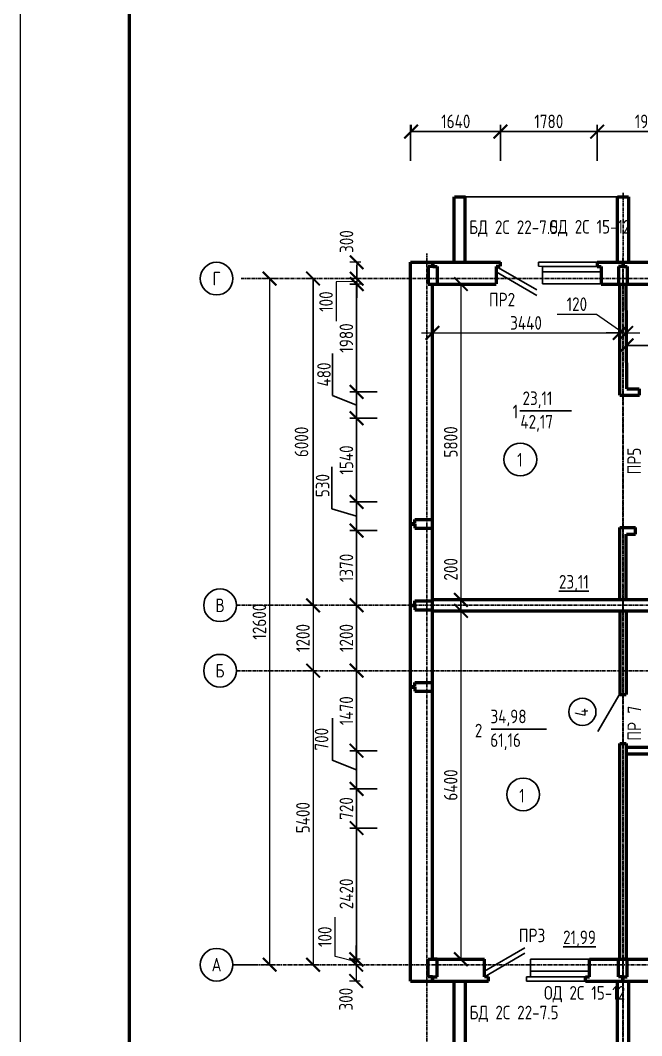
# Model space of a CAD drawing. Header units: millimetres. Extents: x 83035 to 329678, y -103769 to 22061.
# Drawn here: x 161957 to 173369, y -25046 to -6397 of the extents above; entities that cross this region are included whole.
import ezdxf

# ---------------------------------------------------------------- set-up
doc = ezdxf.new("R2010")
doc.units = ezdxf.units.MM
doc.header["$LTSCALE"] = 10
doc.linetypes.add('CENTER', pattern=[50.8, 31.75, -6.35, 6.35, -6.35])
for name, color, linetype, lineweight in [('Осевой', 4, 'CENTER', 30), ('Основной', 5, 'Continuous', 60), ('Размерный', 3, 'Continuous', 30), ('Разрез', 5, 'Continuous', 40), ('Разрезка', 17, 'Continuous', 60), ('Символьный', 3, 'Continuous', 30), ('Текст', 244, 'Continuous', 30)]:
    doc.layers.add(name, color=color, linetype=linetype, lineweight=lineweight)
doc.styles.add('1.10', font='', dxfattribs={"height": 25})
doc.styles.add('2.5', font='', dxfattribs={"height": 250})
doc.styles.get('1.10').set_extended_font_data('GOST type A')
doc.styles.get('2.5').set_extended_font_data('GOST type A')
doc.dimstyles.new('Размеры', dxfattribs={"dimtxt": 250, "dimasz": 250, "dimexe": 125, "dimexo": 62.5, "dimgap": 62.5, "dimtad": 1, "dimtxsty": '2.5', "dimblk": 'ARCHTICK', "dimcen": 250, "dimadec": 0, "dimazin": 0, "dimtfac": 1, "dimtmove": 1, "dimatfit": 3, "dimfxl": 1.25, "dimarcsym": 0})
doc.dimstyles.new('Размеры мелк за штрих', dxfattribs={"dimtxt": 250, "dimasz": 250, "dimexe": 0, "dimexo": 0, "dimgap": 60, "dimtad": 1, "dimtxsty": '2.5', "dimblk": 'ARCHTICK', "dimcen": 250, "dimdle": 200, "dimadec": 0, "dimazin": 0, "dimtfac": 1, "dimtmove": 0, "dimatfit": 3, "dimfxl": 1.25, "dimarcsym": 0})

# ---------------------------------------------------------------- blocks, each defined once
blk = doc.blocks.new('_ArchTick')
at = {"color": 0, "linetype": 'ByBlock', "const_width": 0.15}
blk.add_lwpolyline([(-0.5, -0.5), (0.5, 0.5)], dxfattribs=at)
blk = doc.blocks.new('*D574')
at = {"layer": 'Размерный', "color": 0, "linetype": 'ByBlock', "lineweight": -2, "ltscale": 500}
for p, q in [((168133, -17142), (168008, -17142)), ((168133, -17142), (168133, -18342)), ((168133, -18342), (168008, -18342))]:
    blk.add_line(p, q, dxfattribs=at)
at = {"layer": 'Размерный', "color": 0, "lineweight": -2, "ltscale": 500, "xscale": 250, "yscale": 250, "zscale": 250}
for p, rotation in [((168133, -17142), 90), ((168133, -18342), 270)]:
    blk.add_blockref('_ArchTick', p, dxfattribs=dict(at, rotation=rotation))
at = {"layer": 'Размерный', "color": 0, "ltscale": 500, "insert": (167945, -17742), "char_height": 250, "attachment_point": 5, "rotation": 90, "style": '2.5'}
blk.add_mtext('1200', dxfattribs=at)
blk = doc.blocks.new('*D590')
at = {"layer": 'Размерный', "color": 0, "linetype": 'ByBlock', "lineweight": -2, "ltscale": 500}
for p, q in [((168133, -18342), (168008, -18342)), ((168133, -18342), (168133, -19812)), ((168133, -19812), (168008, -19812))]:
    blk.add_line(p, q, dxfattribs=at)
at = {"layer": 'Размерный', "color": 0, "lineweight": -2, "ltscale": 500, "xscale": 250, "yscale": 250, "zscale": 250}
for p, rotation in [((168133, -18342), 90), ((168133, -19812), 270)]:
    blk.add_blockref('_ArchTick', p, dxfattribs=dict(at, rotation=rotation))
at = {"layer": 'Размерный', "color": 0, "ltscale": 500, "insert": (167945, -19077), "char_height": 250, "attachment_point": 5, "rotation": 90, "style": '2.5'}
blk.add_mtext('1470', dxfattribs=at)
blk = doc.blocks.new('*D591')
at = {"layer": 'Размерный', "color": 0, "lineweight": -2}
for p, q in [((169325, -12140), (173165, -12140)), ((169525, -12305), (169525, -12140))]:
    blk.add_line(p, q, dxfattribs=at)
at = {"layer": 'Размерный', "color": 0, "lineweight": -2, "xscale": 250, "yscale": 250, "zscale": 250, "rotation": 180}
blk.add_blockref('_ArchTick', (169525, -12140), dxfattribs=at)
at = {"layer": 'Размерный', "color": 0, "lineweight": -2, "xscale": 250, "yscale": 250, "zscale": 250}
blk.add_blockref('_ArchTick', (172965, -12140), dxfattribs=at)
at = {"layer": 'Размерный', "color": 0, "insert": (171245, -11955), "char_height": 250, "attachment_point": 5, "style": '2.5'}
blk.add_mtext('3440', dxfattribs=at)
blk = doc.blocks.new('*D580')
at = {"layer": 'Размерный', "color": 0, "lineweight": -2}
for p, q in [((172539, -11798), (171819, -11798)), ((173025, -12140), (172539, -11798)), ((172965, -12077), (172965, -12015)), ((173085, -12077), (173085, -12015)), ((172965, -12140), (172715, -12140)), ((172965, -12140), (173085, -12140)), ((172965, -12140), (173085, -12140)), ((173085, -12140), (173335, -12140))]:
    blk.add_line(p, q, dxfattribs=at)
at = {"layer": 'Размерный', "color": 0, "lineweight": -2, "xscale": 250, "yscale": 250, "zscale": 250}
blk.add_blockref('_ArchTick', (172965, -12140), dxfattribs=at)
at = {"layer": 'Размерный', "color": 0, "lineweight": -2, "xscale": 250, "yscale": 250, "zscale": 250, "rotation": 180}
blk.add_blockref('_ArchTick', (173085, -12140), dxfattribs=at)
at = {"layer": 'Размерный', "color": 0, "insert": (172179, -11611), "char_height": 250, "attachment_point": 5, "style": '2.5'}
blk.add_mtext('120', dxfattribs=at)
blk = doc.blocks.new('*D593')
at = {"layer": 'Размерный', "color": 0, "linetype": 'ByBlock', "lineweight": -2}
for p, q in [((168211, -10842), (168011, -10842)), ((168136, -10842), (168136, -11142)), ((168211, -11142), (168011, -11142))]:
    blk.add_line(p, q, dxfattribs=at)
at = {"layer": 'Размерный', "color": 0, "lineweight": -2, "xscale": 250, "yscale": 250, "zscale": 250}
for p, rotation in [((168136, -10842), 90), ((168136, -11142), 270)]:
    blk.add_blockref('_ArchTick', p, dxfattribs=dict(at, rotation=rotation))
at = {"layer": 'Размерный', "color": 0, "insert": (167948, -10461), "char_height": 250, "attachment_point": 5, "rotation": 90, "style": '2.5'}
blk.add_mtext('300', dxfattribs=at)
blk = doc.blocks.new('*D582')
at = {"layer": 'Размерный', "color": 0, "linetype": 'ByBlock', "lineweight": -2}
for p, q in [((168136, -11142), (168136, -10892)), ((168211, -11142), (168011, -11142)), ((168136, -11142), (168136, -11242)), ((168136, -11142), (168136, -11242)), ((168136, -11192), (167760, -11203)), ((167760, -11203), (167760, -11924)), ((168211, -11242), (168011, -11242)), ((168136, -11242), (168136, -11492))]:
    blk.add_line(p, q, dxfattribs=at)
at = {"layer": 'Размерный', "color": 0, "lineweight": -2, "xscale": 250, "yscale": 250, "zscale": 250}
for p, rotation in [((168136, -11142), 270), ((168136, -11242), 90)]:
    blk.add_blockref('_ArchTick', p, dxfattribs=dict(at, rotation=rotation))
at = {"layer": 'Размерный', "color": 0, "insert": (167572, -11564), "char_height": 250, "attachment_point": 5, "rotation": 90, "style": '2.5'}
blk.add_mtext('100', dxfattribs=at)
blk = doc.blocks.new('*D596')
at = {"layer": 'Размерный', "color": 0, "linetype": 'ByBlock', "lineweight": -2}
for p, q in [((168200, -23742), (168000, -23742)), ((168125, -23742), (168125, -24042)), ((168200, -24042), (168000, -24042))]:
    blk.add_line(p, q, dxfattribs=at)
at = {"layer": 'Размерный', "color": 0, "lineweight": -2, "xscale": 250, "yscale": 250, "zscale": 250}
for p, rotation in [((168125, -23742), 90), ((168125, -24042), 270)]:
    blk.add_blockref('_ArchTick', p, dxfattribs=dict(at, rotation=rotation))
at = {"layer": 'Размерный', "color": 0, "insert": (167937, -24375), "char_height": 250, "attachment_point": 5, "rotation": 90, "style": '2.5'}
blk.add_mtext('300', dxfattribs=at)
blk = doc.blocks.new('*D597')
at = {"layer": 'Размерный', "color": 0, "linetype": 'ByBlock', "lineweight": -2}
for p, q in [((167738, -23589), (167738, -22869)), ((168125, -23642), (168125, -23392)), ((168125, -23692), (167738, -23589)), ((168200, -23642), (168000, -23642)), ((168125, -23742), (168125, -23642)), ((168125, -23742), (168125, -23642)), ((168200, -23742), (168000, -23742)), ((168125, -23742), (168125, -23992))]:
    blk.add_line(p, q, dxfattribs=at)
at = {"layer": 'Размерный', "color": 0, "lineweight": -2, "xscale": 250, "yscale": 250, "zscale": 250}
for p, rotation in [((168125, -23642), 270), ((168125, -23742), 90)]:
    blk.add_blockref('_ArchTick', p, dxfattribs=dict(at, rotation=rotation))
at = {"layer": 'Размерный', "color": 0, "insert": (167550, -23229), "char_height": 250, "attachment_point": 5, "rotation": 90, "style": '2.5'}
blk.add_mtext('100', dxfattribs=at)
blk = doc.blocks.new('*D583')
at = {"layer": 'Размерный', "color": 0, "linetype": 'ByBlock', "lineweight": -2, "ltscale": 500}
for p, q in [((170050, -11242), (169925, -11242)), ((170050, -11242), (170050, -17042)), ((170050, -17042), (169925, -17042))]:
    blk.add_line(p, q, dxfattribs=at)
at = {"layer": 'Размерный', "color": 0, "lineweight": -2, "ltscale": 500, "xscale": 250, "yscale": 250, "zscale": 250}
for p, rotation in [((170050, -11242), 90), ((170050, -17042), 270)]:
    blk.add_blockref('_ArchTick', p, dxfattribs=dict(at, rotation=rotation))
at = {"layer": 'Размерный', "color": 0, "ltscale": 500, "insert": (169862, -14142), "char_height": 250, "attachment_point": 5, "rotation": 90, "style": '2.5'}
blk.add_mtext('5800', dxfattribs=at)
blk = doc.blocks.new('*D588')
at = {"layer": 'Размерный', "color": 0, "linetype": 'ByBlock', "lineweight": -2, "ltscale": 500}
for p, q in [((170125, -17042), (169925, -17042)), ((170050, -17042), (170050, -17242)), ((170050, -17242), (169925, -17242))]:
    blk.add_line(p, q, dxfattribs=at)
at = {"layer": 'Размерный', "color": 0, "lineweight": -2, "ltscale": 500, "xscale": 250, "yscale": 250, "zscale": 250}
for p, rotation in [((170050, -17042), 90), ((170050, -17242), 270)]:
    blk.add_blockref('_ArchTick', p, dxfattribs=dict(at, rotation=rotation))
at = {"layer": 'Размерный', "color": 0, "ltscale": 500, "insert": (169862, -16481), "char_height": 250, "attachment_point": 5, "rotation": 90, "style": '2.5'}
blk.add_mtext('200', dxfattribs=at)
blk = doc.blocks.new('*D589')
at = {"layer": 'Размерный', "color": 0, "linetype": 'ByBlock', "lineweight": -2, "ltscale": 500}
for p, q in [((170125, -17242), (169925, -17242)), ((170050, -17242), (170050, -23642)), ((170050, -23642), (169925, -23642))]:
    blk.add_line(p, q, dxfattribs=at)
at = {"layer": 'Размерный', "color": 0, "lineweight": -2, "ltscale": 500, "xscale": 250, "yscale": 250, "zscale": 250}
for p, rotation in [((170050, -17242), 90), ((170050, -23642), 270)]:
    blk.add_blockref('_ArchTick', p, dxfattribs=dict(at, rotation=rotation))
at = {"layer": 'Размерный', "color": 0, "ltscale": 500, "insert": (169862, -20442), "char_height": 250, "attachment_point": 5, "rotation": 90, "style": '2.5'}
blk.add_mtext('6400', dxfattribs=at)
blk = doc.blocks.new('33')
at = {"layer": 'Основной', "color": 0, "lineweight": 30}
for p, q in [((-193214, -13935), (-192134, -13935)), ((-193989, -14015), (-193244, -14445)), ((-193989, -14115), (-193244, -14545)), ((-193139, -14015), (-192059, -14015)), ((-193139, -14115), (-192059, -14115)), ((-193139, -14335), (-192059, -14335))]:
    blk.add_line(p, q, dxfattribs=at)
at = {"layer": 'Разрезка', "color": 0}
for p, q in [((-193914, -13935), (-193914, -14010)), ((-192134, -13935), (-192134, -14010)), ((-193989, -14015), (-193989, -14335)), ((-192059, -14015), (-192059, -14335))]:
    blk.add_line(p, q, dxfattribs=at)
at = {"layer": 'Разрезка', "color": 0, "lineweight": 30}
for p, q in [((-193214, -13935), (-193214, -14010)), ((-193214, -14010), (-193139, -14015)), ((-193139, -14015), (-193139, -14335))]:
    blk.add_line(p, q, dxfattribs=at)
blk = doc.blocks.new('55')
at = {"layer": 'Текст', "color": 0, "style": '2.5'}
for s, p in [('ПР', (-180064, -17142)), ('7', (-179564, -17142))]:
    blk.add_text(s, height=250, dxfattribs=at).set_placement(p)
blk = doc.blocks.new('*D659')
at = {"layer": 'Размерный', "color": 0, "linetype": 'ByBlock', "lineweight": -2}
for p, q in [((166611, -11142), (166411, -11142)), ((166536, -11142), (166536, -23742)), ((166611, -23742), (166411, -23742))]:
    blk.add_line(p, q, dxfattribs=at)
at = {"layer": 'Размерный', "color": 0, "lineweight": -2, "xscale": 250, "yscale": 250, "zscale": 250}
for p, rotation in [((166536, -11142), 90), ((166536, -23742), 270)]:
    blk.add_blockref('_ArchTick', p, dxfattribs=dict(at, rotation=rotation))
at = {"layer": 'Размерный', "color": 0, "insert": (166348, -17442), "char_height": 250, "attachment_point": 5, "rotation": 90, "style": '2.5'}
blk.add_mtext('12600', dxfattribs=at)
blk = doc.blocks.new('*D660')
at = {"layer": 'Размерный', "color": 0, "linetype": 'ByBlock', "lineweight": -2}
for p, q in [((167410, -17142), (167210, -17142)), ((167335, -17142), (167335, -18342)), ((167410, -18342), (167210, -18342))]:
    blk.add_line(p, q, dxfattribs=at)
at = {"layer": 'Размерный', "color": 0, "lineweight": -2, "xscale": 250, "yscale": 250, "zscale": 250}
for p, rotation in [((167335, -17142), 90), ((167335, -18342), 270)]:
    blk.add_blockref('_ArchTick', p, dxfattribs=dict(at, rotation=rotation))
at = {"layer": 'Размерный', "color": 0, "insert": (167148, -17742), "char_height": 250, "attachment_point": 5, "rotation": 90, "style": '2.5'}
blk.add_mtext('1200', dxfattribs=at)
blk = doc.blocks.new('*D661')
at = {"layer": 'Размерный', "color": 0, "linetype": 'ByBlock', "lineweight": -2}
for p, q in [((167410, -18342), (167210, -18342)), ((167335, -18342), (167335, -23742)), ((167410, -23742), (167210, -23742))]:
    blk.add_line(p, q, dxfattribs=at)
at = {"layer": 'Размерный', "color": 0, "lineweight": -2, "xscale": 250, "yscale": 250, "zscale": 250}
for p, rotation in [((167335, -18342), 90), ((167335, -23742), 270)]:
    blk.add_blockref('_ArchTick', p, dxfattribs=dict(at, rotation=rotation))
at = {"layer": 'Размерный', "color": 0, "insert": (167148, -21042), "char_height": 250, "attachment_point": 5, "rotation": 90, "style": '2.5'}
blk.add_mtext('5400', dxfattribs=at)
blk = doc.blocks.new('126')
at = {"layer": 'Осевой', "color": 0, "ltscale": 0.2}
blk.add_line((-198787, -14232), (-159849, -14232), dxfattribs=at)

msp = doc.modelspace()

# ---------------------------------------------------------------- linework, layer by layer
at = {"color": 0, "linetype": 'Continuous', "lineweight": 25, "ltscale": 100}
msp.add_line((161957.025, 22060.55), (161957.025, -34450.591), dxfattribs=at)
at = {"color": 0, "linetype": 'Continuous', "lineweight": 60, "ltscale": 100}
msp.add_line((163957.025, 21560.55), (163957.025, -33950.591), dxfattribs=at)
at = {"layer": 'Осевой', "color": 0, "ltscale": 0.2}
for p, q in [((173026.236, -27996.057), (173026.236, -9568.273)), ((169424.977, -28296.058), (169424.977, -10682.601)), ((173025.145, -28296.098), (173025.145, -10736.075)), ((165924.977, -17141.945), (205059.168, -17141.945)), ((165924.977, -18341.945), (204666.347, -18341.945)), ((165861.407, -23741.945), (204683.46, -23741.945))]:
    msp.add_line(p, q, dxfattribs=at)
at = {"layer": 'Основной', "color": 0}
for p, q in [((169926.236, -10841.945), (169926.236, -9641.945)), ((169933.591, -9641.945), (170133.591, -9641.945)), ((170126.236, -10841.945), (170126.236, -9641.945)), ((172924.977, -10841.945), (172924.977, -9641.945)), ((172924.977, -9641.945), (173124.977, -9641.945)), ((172926.236, -10841.945), (172926.236, -9641.945)), ((172926.236, -9641.945), (173126.236, -9641.945)), ((173124.977, -9641.945), (173124.977, -10841.945)), ((173126.236, -9641.945), (173126.236, -10841.945)), ((169124.977, -10841.945), (170774.496, -10841.945)), ((169124.977, -24041.945), (169124.977, -10841.945)), ((172552.639, -10841.945), (174457.892, -10841.945)), ((169524.977, -11241.945), (170694.357, -11241.945)), ((169524.977, -23641.945), (169524.977, -11241.945)), ((172626.197, -11241.945), (174383.307, -11241.945)), ((172964.977, -13282.861), (172964.977, -11241.945)), ((173094.755, -13163.961), (173084.977, -11241.945)), ((173094.755, -13163.961), (173321.37, -13163.961)), ((172964.977, -15712.003), (173254.779, -15712.003)), ((172964.977, -17041.945), (172964.977, -15712.003)), ((173084.977, -17041.945), (173085.927, -15832.476)), ((173087.566, -15832.003), (173254.779, -15832.003)), ((176524.977, -17041.945), (169524.977, -17041.945)), ((169524.977, -17241.945), (176776.286, -17241.945)), ((170424.977, -17241.945), (176777.132, -17241.945)), ((172965.252, -17254.263), (172965.252, -18778.192)), ((173085.252, -17254.263), (173085.252, -18778.192)), ((172965.252, -18778.023), (173085.115, -18778.023)), ((172964.977, -23641.945), (172965.252, -19678.023)), ((172965.252, -19678.023), (173085.115, -19678.023)), ((173085.115, -19678.023), (173084.977, -23641.945)), ((169524.977, -23641.945), (170480.145, -23641.945)), ((172410.145, -23641.945), (173609.977, -23641.945)), ((169124.977, -24041.945), (170555.145, -24041.945)), ((169925.145, -25241.945), (169925.145, -24041.945)), ((170125.145, -24041.945), (170125.145, -25241.945)), ((172335.145, -24041.945), (173684.977, -24041.945)), ((172925.145, -25241.945), (172925.145, -24041.945)), ((173125.145, -24041.945), (173125.145, -25241.945))]:
    msp.add_line(p, q, dxfattribs=at)
at = {"layer": 'Основной', "color": 0, "lineweight": 30}
for p, q in [((169932.697, -9641.945), (172926.236, -9641.945)), ((172964.977, -18764.976), (172566.405, -19458.613)), ((171224.424, -23432.079), (170479.643, -23862.079)), ((171224.424, -23532.079), (170479.643, -23962.079)), ((171330.145, -23641.945), (172410.145, -23641.945)), ((171330.145, -23861.945), (172410.145, -23861.945)), ((172335.145, -24041.945), (171255.145, -24041.945)), ((171330.145, -23961.945), (172410.145, -23961.945))]:
    msp.add_line(p, q, dxfattribs=at)
at = {"layer": 'Основной', "color": 0, "ltscale": 0.5}
msp.add_line((173325.798, -13163.961), (173325.798, -13283.961), dxfattribs=at)
at = {"layer": 'Основной', "color": 0, "ltscale": 500}
for p, q in [((172964.977, -13282.861), (173325.974, -13282.861)), ((173254.779, -15832.476), (173254.779, -15711.355)), ((175233.235, -19752.542), (173086.848, -19752.542)), ((175233.235, -19872.589), (173086.848, -19872.589))]:
    msp.add_line(p, q, dxfattribs=at)
at = {"layer": 'Размерный', "color": 0}
for p, q in [((169124.861, -8979.445), (169124.861, -8316.945)), ((170774.213, -8979.445), (170774.213, -8316.945)), ((172550.825, -8979.445), (172550.825, -8316.945)), ((169134.977, -8441.945), (170124.977, -8441.945)), ((170124.977, -8441.945), (171804.977, -8441.945)), ((171804.977, -8441.945), (173594.977, -8441.945)), ((173093.756, -12367.01), (173093.756, -12242.01)), ((173093.756, -12367.01), (176525.352, -12367.01))]:
    msp.add_line(p, q, dxfattribs=at)
at = {"layer": 'Размерный', "color": 0, "ltscale": 500}
for p, q in [((169134.977, -8441.945), (169134.977, -8316.945)), ((170774.213, -8441.945), (170774.213, -8316.945)), ((170774.213, -8441.945), (170774.213, -8316.945)), ((172552.219, -8441.945), (172552.219, -8316.945)), ((172552.219, -8441.945), (172552.219, -8316.945)), ((169134.977, -8441.945), (170774.213, -8441.945)), ((170774.213, -8441.945), (172552.219, -8441.945)), ((172552.219, -8441.945), (174456.865, -8441.945)), ((167332.633, -11138.627), (167207.633, -11138.627)), ((167332.633, -17141.945), (167332.633, -11138.627)), ((168132.847, -11241.945), (168007.847, -11241.945)), ((168132.847, -11241.945), (168132.847, -13223.565)), ((168132.847, -11458.411), (168132.847, -23719.635)), ((167691.834, -13286.436), (167691.834, -12518.579)), ((168132.847, -13223.565), (168007.847, -13223.565)), ((168132.847, -13223.565), (168007.847, -13223.565)), ((168071.275, -13223.565), (168513.163, -13223.565)), ((168132.847, -13223.565), (168132.847, -13705.557)), ((168132.847, -13464.561), (167691.834, -13286.436)), ((171130.306, -13571.413), (172082.777, -13571.413)), ((168132.847, -13705.557), (168007.847, -13705.557)), ((168132.847, -13705.557), (168007.847, -13705.557)), ((168071.275, -13705.557), (168513.163, -13705.557)), ((168132.847, -13705.557), (168132.847, -15240.838)), ((167680.382, -15368.256), (167680.382, -14600.399)), ((168132.847, -15240.838), (168007.847, -15240.838)), ((168132.847, -15240.838), (168007.847, -15240.838)), ((168071.275, -15240.838), (168513.163, -15240.838)), ((168132.847, -15240.838), (168132.847, -15768.987)), ((168132.847, -15504.913), (167680.382, -15369.726)), ((168132.847, -15768.987), (168007.847, -15768.987)), ((168132.847, -15768.987), (168007.847, -15768.987)), ((168071.275, -15768.987), (168513.163, -15768.987)), ((168132.847, -15768.987), (168132.847, -17141.945)), ((167332.633, -17141.945), (167207.633, -17141.945)), ((168132.847, -17141.945), (168007.847, -17141.945)), ((170049.977, -17041.945), (169924.977, -17041.945)), ((170049.977, -17041.945), (170049.977, -17241.945)), ((169974.977, -17241.945), (170174.977, -17241.945)), ((167689.561, -19984.54), (167689.561, -19216.683)), ((170602.704, -19417.193), (171620.109, -19417.193)), ((168132.847, -19811.711), (168007.847, -19811.711)), ((168071.275, -19811.711), (168513.163, -19811.711)), ((168132.847, -19811.711), (168132.847, -20513.619)), ((168132.847, -20162.665), (167682.898, -19984.54)), ((168132.847, -20513.619), (168007.847, -20513.619)), ((168132.847, -20513.619), (168007.847, -20513.619)), ((168071.275, -20513.619), (168513.163, -20513.619)), ((168132.847, -20513.619), (168132.847, -21232.733)), ((168132.847, -21232.733), (168007.847, -21232.733)), ((168132.847, -21232.733), (168007.847, -21232.733)), ((168071.275, -21232.733), (168513.163, -21232.733)), ((168132.847, -21232.733), (168132.847, -23649.814)), ((168132.847, -23649.814), (168007.847, -23649.814))]:
    msp.add_line(p, q, dxfattribs=at)
at = {"layer": 'Размерный', "color": 0, "ltscale": 0.5}
for centre in [(165561.407, -11141.945), (171140.384, -14462.915), (165624.977, -17141.945), (165624.977, -18341.945), (171191.921, -20613.966), (165561.407, -23741.945)]:
    msp.add_circle(centre, 300, dxfattribs=at)
at = {"layer": 'Размерный', "color": 0, "ltscale": 500}
msp.add_circle((172279.776, -19099.645), 250, dxfattribs=at)
at = {"layer": 'Разрезка', "color": 0}
for p, q in [((169524.977, -10916.945), (169449.977, -10921.945)), ((169449.977, -10921.945), (169449.977, -11241.945)), ((169524.977, -10841.945), (169524.977, -10916.945)), ((169534.977, -10841.945), (169534.977, -10916.945)), ((169534.977, -10916.945), (169609.977, -10921.945)), ((169609.977, -10921.945), (169609.977, -11241.945)), ((170769.088, -10916.945), (170694.088, -10921.945)), ((172552.085, -10916.945), (172627.085, -10921.945)), ((173019.977, -10916.945), (172944.977, -10921.945)), ((172944.977, -10921.945), (172944.977, -11241.945)), ((173019.977, -10841.945), (173019.977, -10916.945)), ((173029.977, -10841.945), (173029.977, -10916.945)), ((173029.977, -10916.945), (173104.977, -10921.945)), ((173104.977, -10921.945), (173104.977, -11241.945)), ((169124.977, -15641.945), (169199.977, -15641.945)), ((169124.977, -15651.945), (169199.977, -15651.945)), ((169199.977, -15641.945), (169204.977, -15566.945)), ((169199.977, -15651.945), (169204.977, -15726.945)), ((169204.977, -15566.945), (169524.977, -15566.945)), ((169204.977, -15726.945), (169524.977, -15726.945)), ((169124.977, -17136.945), (169199.977, -17136.945)), ((169124.977, -17146.945), (169199.977, -17146.945)), ((169199.977, -17136.945), (169204.977, -17061.945)), ((169199.977, -17146.945), (169204.977, -17221.945)), ((169204.977, -17061.945), (169524.977, -17061.945)), ((169204.977, -17221.945), (169524.977, -17221.945)), ((169124.977, -18631.945), (169199.977, -18631.945)), ((169124.977, -18641.945), (169199.977, -18641.945)), ((169199.977, -18631.945), (169204.977, -18556.945)), ((169199.977, -18641.945), (169204.977, -18716.945)), ((169204.977, -18556.945), (169524.977, -18556.945)), ((169204.977, -18716.945), (169524.977, -18716.945)), ((169449.977, -23961.945), (169449.977, -23641.945)), ((169609.977, -23961.945), (169609.977, -23641.945)), ((170480.145, -23961.945), (170480.145, -23641.945)), ((172410.145, -23961.945), (172410.145, -23641.945)), ((172944.977, -23961.945), (172944.977, -23641.945)), ((173104.977, -23961.945), (173104.977, -23641.945)), ((169524.977, -23966.945), (169449.977, -23961.945)), ((169524.977, -24041.945), (169524.977, -23966.945)), ((169534.977, -23966.945), (169609.977, -23961.945)), ((169534.977, -24041.945), (169534.977, -23966.945)), ((170555.145, -23966.945), (170480.145, -23961.945)), ((170555.145, -24041.945), (170555.145, -23966.945)), ((172335.145, -24041.945), (172335.145, -23966.945)), ((172337.241, -23966.945), (172412.241, -23961.945)), ((173019.977, -23966.945), (172944.977, -23961.945)), ((173019.977, -24041.945), (173019.977, -23966.945)), ((173029.977, -23966.945), (173104.977, -23961.945)), ((173029.977, -24041.945), (173029.977, -23966.945))]:
    msp.add_line(p, q, dxfattribs=at)
at = {"layer": 'Разрезка', "color": 0, "ltscale": 500}
for p, q in [((169449.977, -11241.945), (169609.977, -11241.945)), ((172944.977, -11241.945), (173104.977, -11241.945)), ((169449.977, -23641.945), (169524.977, -23641.945)), ((169449.977, -23641.945), (169609.977, -23641.945)), ((169609.977, -23641.945), (169524.977, -23641.945)), ((172944.977, -23641.945), (173019.977, -23641.945)), ((172944.977, -23641.945), (173104.977, -23641.945)), ((173104.977, -23641.945), (173019.977, -23641.945))]:
    msp.add_line(p, q, dxfattribs=at)
at = {"layer": 'Разрезка', "color": 0, "lineweight": 30}
for p, q in [((171330.145, -23961.945), (171330.145, -23641.945)), ((171255.145, -23966.945), (171330.145, -23961.945)), ((171255.145, -24041.945), (171255.145, -23966.945))]:
    msp.add_line(p, q, dxfattribs=at)
at = {"layer": 'Символьный', "color": 0, "ltscale": 0.5}
msp.add_line((165861.407, -23741.945), (166324.977, -23741.945), dxfattribs=at)

# ---------------------------------------------------------------- block references
at = {"layer": 'Размерный', "color": 0, "ltscale": 500, "xscale": 250, "yscale": 250, "zscale": 250}
for p, rotation in [((169134.977, -8441.945), 180), ((170774.213, -8441.945), 180), ((172552.219, -8441.945), 180), ((167332.633, -11138.627), 90), ((168132.847, -11241.945), 90), ((168132.847, -13223.565), 270), ((168132.847, -13223.565), 90), ((168132.847, -13705.557), 270), ((168132.847, -13705.557), 90), ((168132.847, -15240.838), 270), ((168132.847, -15240.838), 90), ((168132.847, -15768.987), 270), ((168132.847, -15768.987), 90), ((170049.977, -17041.945), 90), ((167332.633, -17141.945), 270), ((168132.847, -17141.945), 270), ((170049.977, -17241.945), 270), ((168132.847, -19811.711), 90), ((168132.847, -20513.619), 270), ((168132.847, -20513.619), 90), ((168132.847, -21232.733), 270), ((168132.847, -21232.733), 90), ((168132.847, -23649.814), 270)]:
    msp.add_blockref('_ArchTick', p, dxfattribs=dict(at, rotation=rotation))
for p in [(170774.213, -8441.945), (172552.219, -8441.945)]:
    msp.add_blockref('_ArchTick', p, dxfattribs=at)
at = {"layer": 'Размерный', "color": 0}
msp.add_blockref('33', (364685.915, 3095.633), dxfattribs=at)
at = {"layer": 'Размерный', "color": 0, "xscale": 250, "yscale": 250, "zscale": 250, "rotation": 180}
msp.add_blockref('_ArchTick', (173093.756, -12367.01), dxfattribs=at)
at = {"layer": 'Размерный', "color": 0, "rotation": 90}
msp.add_blockref('55', (156217.217, 160436.451), dxfattribs=at)
at = {"layer": 'Разрез', "color": 0}
msp.add_blockref('126', (364797.841, 3091.848), dxfattribs=at)

# ---------------------------------------------------------------- texts
at = {"layer": 'Размерный', "color": 0, "ltscale": 500, "char_height": 250, "attachment_point": 5, "style": '2.5'}
for s, insert in [('1640', (169954.595, -8254.445)), ('1780', (171663.216, -8254.445)), ('1900', (173504.542, -8254.445))]:
    msp.add_mtext(s, dxfattribs=dict(at, insert=insert))
at = {"layer": 'Размерный', "color": 0, "ltscale": 500, "char_height": 250, "attachment_point": 5, "rotation": 90, "style": '2.5'}
for s, insert in [('1980', (167945.347, -12232.755)), ('480', (167533.955, -12902.507)), ('6000', (167121.324, -14140.286)), ('1540', (167945.347, -14473.198)), ('530', (167508.852, -14942.859)), ('1370', (167945.347, -16455.466)), ('200', (169862.477, -16480.79)), ('700', (167489.679, -19600.611)), ('720', (167945.347, -20873.176)), ('2420', (167945.347, -22441.273))]:
    msp.add_mtext(s, dxfattribs=dict(at, insert=insert))
at = {"layer": 'Размерный', "color": 0, "ltscale": 500, "char_height": 250, "attachment_point": 1, "style": '1.10'}
for s, insert, width in [('23,11', (171180.436, -13213.68), 787.75762), ('1', (170998.995, -13456.933), 876.72789), ('42,17', (171141.006, -13645.455), 659.0297), ('1', (171082.106, -14344.692), 710.15528), ('34,98', (170592.63, -19057.763), 1794.68587), ('2', (170305.239, -19317.157), 2109.86751), ('61,16', (170588.742, -19492.968), 1789.68863), ('1', (171120.4, -20512.062), 710.15528)]:
    msp.add_mtext(s, dxfattribs=dict(at, insert=insert, width=width))
at = {"layer": 'Размерный', "color": 0, "ltscale": 500, "insert": (172140.531, -19189.595), "char_height": 250, "width": 866.81508, "attachment_point": 1, "rotation": 91.5928521, "style": '1.10'}
msp.add_mtext('4', dxfattribs=at)
at = {"layer": 'Символьный', "color": 0, "ltscale": 0.5, "char_height": 250, "width": 223.28661, "attachment_point": 5, "style": '2.5'}
for s, insert in [('{\\fGOST type A|b0|i0|c204|p34;Г}', (165561.407, -11141.945)), ('В', (165624.977, -17141.945)), ('{\\fGOST type A|b0|i0|c204|p34;Б}', (165624.977, -18341.945)), ('{\\fGOST type A|b0|i0|c204|p34;А}', (165561.407, -23741.945))]:
    msp.add_mtext(s, dxfattribs=dict(at, insert=insert))
at = {"layer": 'Текст', "color": 0, "char_height": 250, "attachment_point": 1, "style": '2.5'}
for s, insert, width in [('{\\fGOST type A|b0|i0|c204|p34;ОД} 2{\\fGOST type A|b0|i0|c204|p34;С} 15-12', (171672.659, -10064.032), 1690.16344), ('{\\fGOST type A|b0|i0|c204|p34;БД} 2{\\fGOST type A|b0|i0|c204|p34;С} 22-7.5', (170199.069, -10072.761), 1690.16344), ('ПР2', (170563.192, -11402.183), 1690.16344), ('{\\L23,11}', (171849.021, -16584.74), 525), ('ПР3', (171112.377, -23079.508), 1690.16344), ('{\\fGOST type A|b0|i0|c204|p34;ОД} 2{\\fGOST type A|b0|i0|c204|p34;С} 15-12', (171575.977, -24134.094), 1690.16344), ('{\\fGOST type A|b0|i0|c204|p34;БД} 2{\\fGOST type A|b0|i0|c204|p34;С} 22-7.5', (170207.24, -24495.517), 1690.16344)]:
    msp.add_mtext(s, dxfattribs=dict(at, insert=insert, width=width))
at = {"layer": 'Текст', "color": 0, "insert": (173105.216, -14737.186), "char_height": 250, "width": 1690.16344, "attachment_point": 1, "rotation": 90, "style": '2.5'}
msp.add_mtext('ПР5', dxfattribs=at)
at = {"layer": 'Текст', "color": 0, "insert": (171925.386, -23114.634), "char_height": 250, "attachment_point": 1, "style": '2.5'}
msp.add_mtext('{\\L21,99}', dxfattribs=at)

# ---------------------------------------------------------------- dimensions: what is measured, and where the dimension line sits
at = {"layer": 'Размерный', "color": 0}
for base, p1, p2, picture, middle in [((168135.642, -11141.945), (169124.977, -10841.945), (169124.977, -11141.945), '*D593', (168135.642, -10460.923)), ((168135.642, -11241.945), (169124.977, -11141.945), (169124.977, -11241.945), '*D582', (167759.535, -11265.924)), ((168124.977, -23641.945), (169124.977, -23741.945), (169124.977, -23641.945), '*D597', (167737.855, -23526.525)), ((168124.977, -24041.945), (169124.977, -23741.945), (169124.977, -24041.945), '*D596', (168124.977, -24375.062))]:
    dim = msp.add_linear_dim(base=base, p1=p1, p2=p2, angle=90, dimstyle='Размеры', override={"dimfxl": 75, "dimfxlon": 1}, dxfattribs=at)
    dim.commit()
    dim.dimension.update_dxf_attribs({"geometry": picture, "text_midpoint": middle, "dimtype": 160})
for base, p1, p2, picture, middle in [((166535.786, -23741.945), (167335.027, -11141.945), (167335.027, -23741.945), '*D659', (166348.286, -17441.945)), ((167335.027, -18341.945), (169124.977, -17141.945), (169124.977, -18341.945), '*D660', (167147.527, -17741.945)), ((167335.027, -23741.945), (169124.977, -18341.945), (169124.977, -23741.945), '*D661', (167147.527, -21041.945))]:
    dim = msp.add_linear_dim(base=base, p1=p1, p2=p2, angle=90, dimstyle='Размеры', override={"dimfxl": 75, "dimfxlon": 1}, dxfattribs=at)
    dim.commit()
    dim.dimension.update_dxf_attribs({"geometry": picture, "text_midpoint": middle})
at = {"layer": 'Размерный', "color": 0, "ltscale": 500}
for base, p1, p2, override, picture, middle in [((170049.977, -17041.945), (170049.977, -11241.945), (170049.977, -17041.945), {"dimfxl": 75, "dimfxlon": 1}, '*D583', (169862.477, -14141.945)), ((168132.847, -18341.945), (168132.847, -17141.945), (168132.847, -18341.945), {"dimfxl": 100, "dimfxlon": 1, "dimarcsym": 1}, '*D574', (167945.347, -17741.945)), ((170049.977, -23641.945), (203599.977, -17241.945), (170049.977, -23641.945), {"dimfxl": 75, "dimfxlon": 1}, '*D589', (169862.477, -20441.945)), ((168132.847, -19811.711), (168132.847, -18341.945), (168132.847, -19811.711), {"dimdec": 0, "dimfxl": 100, "dimfxlon": 1, "dimarcsym": 1}, '*D590', (167945.347, -19076.828))]:
    dim = msp.add_linear_dim(base=base, p1=p1, p2=p2, angle=90, dimstyle='Размеры', override=override, dxfattribs=at)
    dim.commit()
    dim.dimension.update_dxf_attribs({"geometry": picture, "text_midpoint": middle})
at = {"layer": 'Размерный', "color": 0}
dim = msp.add_linear_dim(base=(173084.977, -12139.929), p1=(172964.977, -12139.929), p2=(173084.977, -12139.929), dimstyle='Размеры', dxfattribs=at)
dim.commit()
dim.dimension.update_dxf_attribs({"geometry": '*D580', "text_midpoint": (172476.979, -11798.42), "dimtype": 160})
dim = msp.add_linear_dim(base=(172964.977, -12139.929), p1=(169524.977, -12305.277), p2=(172964.977, -12139.929), dimstyle='Размеры мелк за штрих', dxfattribs=at)
dim.commit()
dim.dimension.update_dxf_attribs({"geometry": '*D591', "text_midpoint": (171244.977, -11954.929)})
at = {"layer": 'Размерный', "color": 0, "ltscale": 500}
dim = msp.add_linear_dim(base=(170049.977, -17241.945), p1=(203599.977, -17041.945), p2=(170049.977, -17241.945), angle=90, dimstyle='Размеры', override={"dimfxl": 75, "dimfxlon": 1}, dxfattribs=at)
dim.commit()
dim.dimension.update_dxf_attribs({"geometry": '*D588', "text_midpoint": (170049.977, -16480.79), "dimtype": 160})

doc.saveas('drawing.dxf')
